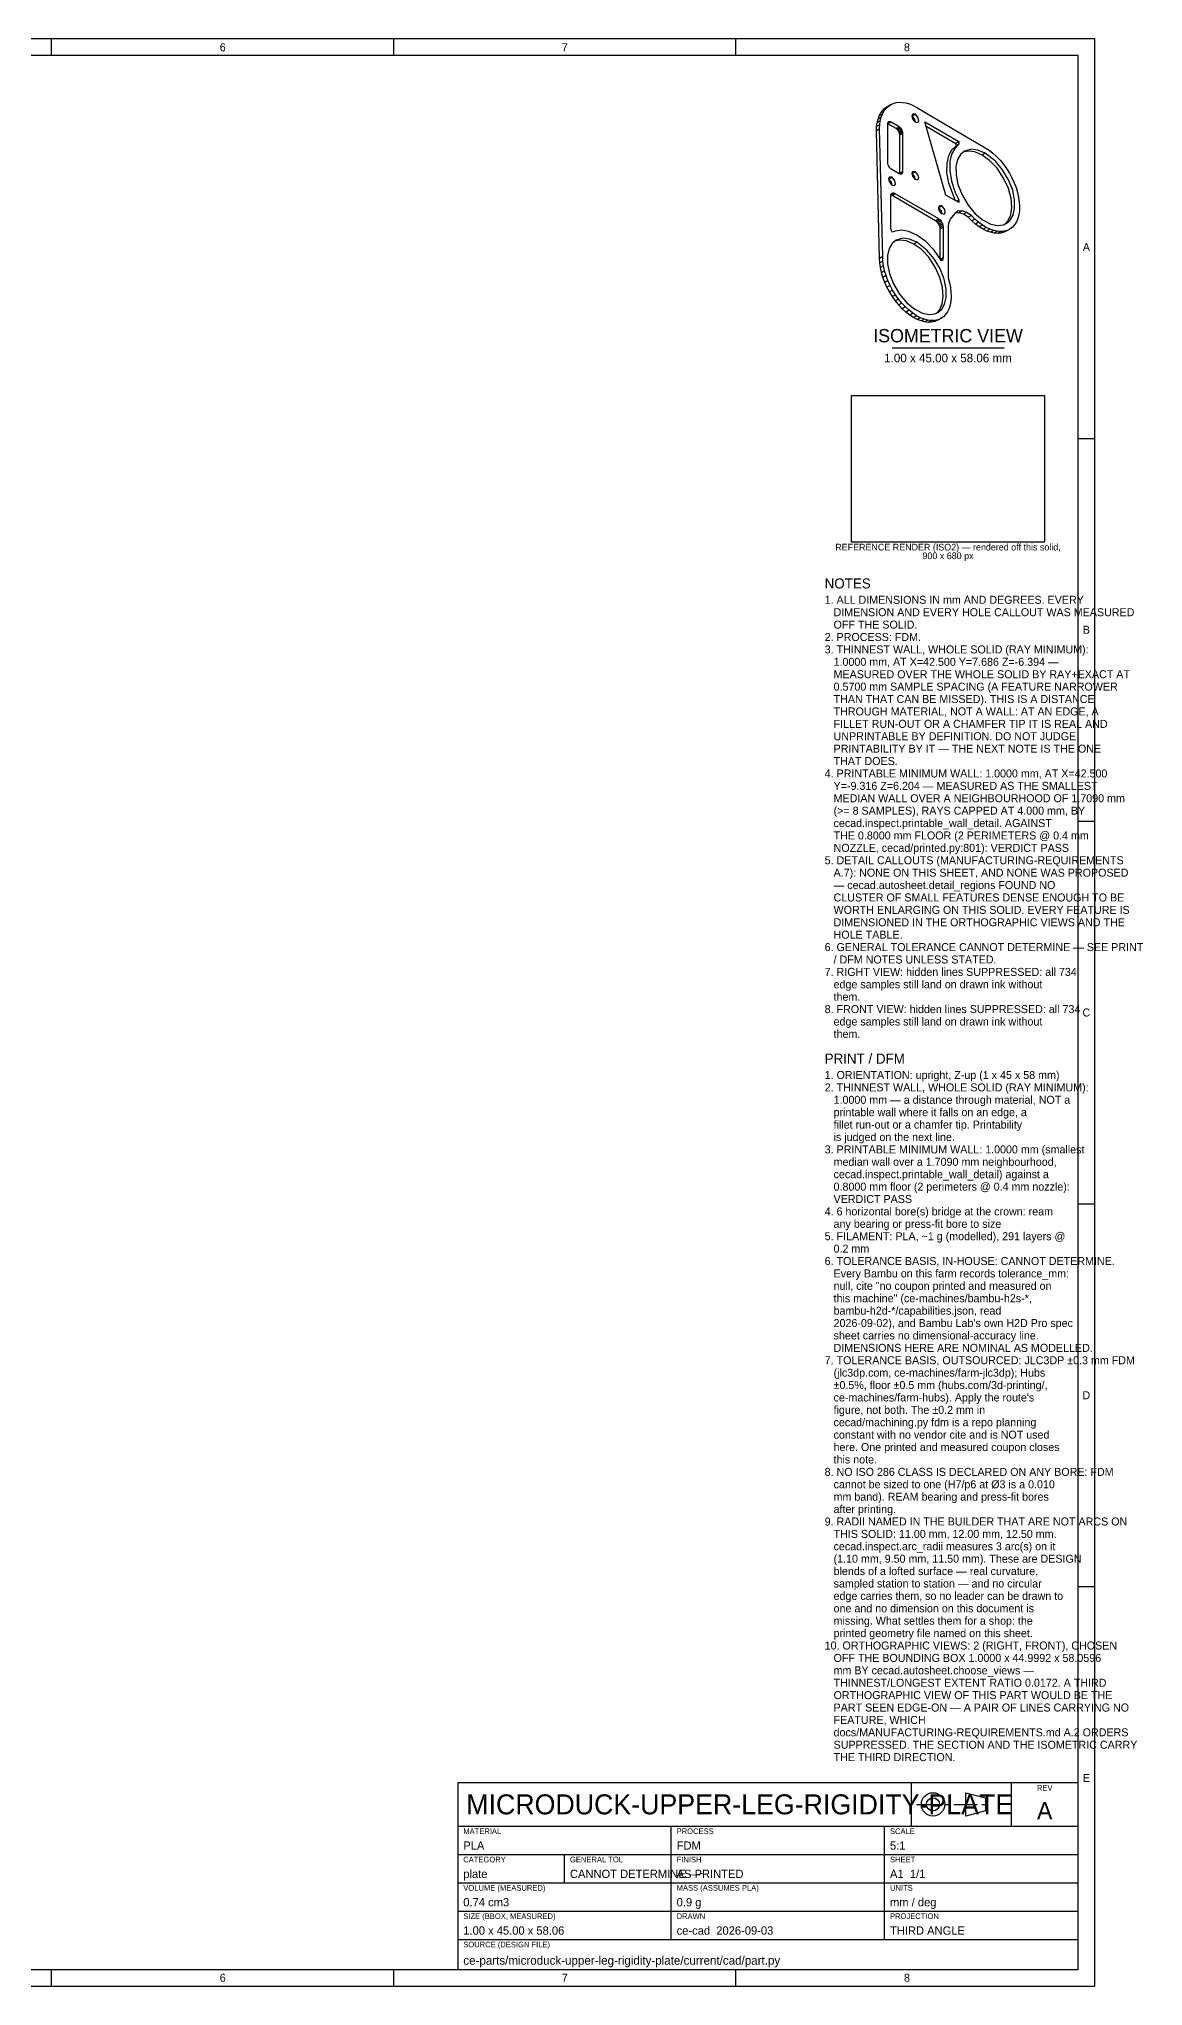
# Model space of a CAD drawing. Header units: millimetres. Extents: x 5 to 851, y 5 to 589.
# Drawn here: x 519 to 851, y 5 to 589 of the extents above; entities that cross this region are included whole.
import ezdxf
from ezdxf.enums import TextEntityAlignment as Align

# ---------------------------------------------------------------- set-up
doc = ezdxf.new("R2010")
doc.units = ezdxf.units.MM
doc.linetypes.add('CENTER', pattern=[11.2, 7, -1.4, 1.4, -1.4])
for name, color, linetype in [('CENTER', 4, 'CENTER'), ('FRAME', 7, 'CONTINUOUS'), ('TEXT', 3, 'CONTINUOUS'), ('TITLE', 7, 'CONTINUOUS'), ('VISIBLE', 7, 'CONTINUOUS')]:
    doc.layers.add(name, color=color, linetype=linetype)

msp = doc.modelspace()

# ---------------------------------------------------------------- linework, layer by layer
at = {"layer": 'CENTER'}
msp.add_line((782.5, 59.5), (804.75, 59.5), dxfattribs=at)
at = {"layer": 'FRAME'}
for p, q in [((831, 584), (10, 584)), ((831, 10), (831, 584)), ((831, 66), (645, 66)), ((645, 66), (645, 10)), ((831, 10), (831, 66)), ((10, 10), (831, 10)), ((645, 10), (831, 10))]:
    msp.add_line(p, q, dxfattribs=at)
at = {"layer": 'TEXT'}
msp.add_line((775.2, 496.4), (808.8, 496.4), dxfattribs=at)
at = {"layer": 'TITLE'}
for p, q in [((836, 589), (5, 589)), ((523.125, 584), (523.125, 589)), ((625.75, 584), (625.75, 589)), ((728.375, 584), (728.375, 589)), ((836, 5), (836, 589)), ((821, 482), (763, 482)), ((763, 482), (763, 438.177778)), ((821, 438.177778), (821, 482)), ((831, 469.2), (836, 469.2)), ((763, 438.177778), (821, 438.177778)), ((831, 354.4), (836, 354.4)), ((831, 239.6), (836, 239.6)), ((831, 124.8), (836, 124.8)), ((781, 53), (781, 66)), ((811, 53), (811, 66)), ((797.3, 56), (797.3, 63)), ((797.3, 63), (803.25, 61.46)), ((803.25, 61.46), (803.25, 57.54)), ((645, 53), (831, 53)), ((709, 19), (709, 53)), ((773, 19), (773, 53)), ((803.25, 57.54), (797.3, 56)), ((645, 44.5), (831, 44.5)), ((677, 36), (677, 44.5)), ((645, 36), (831, 36)), ((645, 27.5), (831, 27.5)), ((645, 19), (831, 19)), ((523.125, 5), (523.125, 10)), ((625.75, 5), (625.75, 10)), ((728.375, 5), (728.375, 10)), ((5, 5), (836, 5))]:
    msp.add_line(p, q, dxfattribs=at)
for radius in [3.5, 1.96]:
    msp.add_circle((787.5, 59.5), radius, dxfattribs=at)
at = {"layer": 'VISIBLE'}
for p, q in [((771.394803, 565.932257), (771.864541, 566.807877)), ((771.864541, 566.807877), (772.429366, 567.569911)), ((772.797488, 567.346514), (771.864541, 566.807877)), ((772.32775, 566.470895), (772.797488, 567.346514)), ((772.429366, 567.569911), (773.083837, 568.21102)), ((773.362313, 568.108548), (772.429366, 567.569911)), ((772.797488, 567.346514), (773.362313, 568.108548)), ((774.016784, 568.749658), (773.083837, 568.21102)), ((773.083837, 568.21102), (773.821653, 568.725031)), ((773.362313, 568.108548), (774.016784, 568.749658)), ((774.7546, 569.263668), (773.821653, 568.725031)), ((774.016784, 568.749658), (774.7546, 569.263668)), ((774.7546, 569.263668), (775.568654, 569.64563)), ((775.568654, 569.64563), (776.451107, 569.891864)), ((776.451107, 569.891864), (777.39346, 570)), ((777.39346, 570), (778.386638, 569.968995)), ((778.386638, 569.968995), (779.421076, 569.799149)), ((779.421076, 569.799149), (780.486811, 569.492097)), ((780.486811, 569.492097), (781.573581, 569.050796)), ((781.573581, 569.050796), (782.670919, 568.479496)), ((782.670919, 568.479496), (803.195755, 556.328486)), ((770.542606, 561.477212), (770.596515, 562.713184)), ((771.475553, 562.015849), (770.542606, 561.477212)), ((771.475553, 523.16933), (770.542606, 561.477212)), ((770.596515, 562.713184), (770.757722, 563.875005)), ((771.529462, 563.251821), (770.596515, 562.713184)), ((770.757722, 563.875005), (771.024675, 564.951485)), ((771.690669, 564.413642), (770.757722, 563.875005)), ((771.024675, 564.951485), (771.394803, 565.932257)), ((771.957622, 565.490122), (771.024675, 564.951485)), ((772.32775, 566.470895), (771.394803, 565.932257)), ((771.475553, 562.015849), (771.529462, 563.251821)), ((772.408501, 523.707967), (771.475553, 562.015849)), ((771.529462, 563.251821), (771.690669, 564.413642)), ((771.690669, 564.413642), (771.957622, 565.490122)), ((771.957622, 565.490122), (772.32775, 566.470895)), ((773.846068, 563.696547), (773.807921, 563.383988)), ((773.807921, 563.383988), (773.807921, 551.964878)), ((773.994511, 563.491715), (773.829628, 563.561845)), ((774.6377, 564.153595), (773.846068, 563.696547)), ((773.957911, 563.943756), (773.846068, 563.696547)), ((774.367689, 564.180342), (773.957911, 563.943756)), ((774.135826, 564.10877), (773.957911, 563.943756)), ((774.927458, 564.030353), (773.994511, 563.491715)), ((776.420173, 562.091258), (773.994511, 563.491715)), ((774.367689, 564.180342), (774.135826, 564.10877)), ((774.6377, 564.153595), (774.367689, 564.180342)), ((774.927458, 564.030353), (774.6377, 564.153595)), ((777.35312, 562.629896), (774.927458, 564.030353)), ((777.35312, 562.629896), (776.420173, 562.091258)), ((776.70993, 561.879918), (776.420173, 562.091258)), ((777.642878, 562.418556), (776.70993, 561.879918)), ((776.979941, 561.594883), (776.70993, 561.879918)), ((777.912888, 562.13352), (776.979941, 561.594883)), ((777.211805, 561.255578), (776.979941, 561.594883)), ((778.144752, 561.794215), (777.211805, 561.255578)), ((777.38972, 560.885125), (777.211805, 561.255578)), ((777.642878, 562.418556), (777.35312, 562.629896)), ((778.322667, 561.423763), (777.38972, 560.885125)), ((777.501562, 560.508772), (777.38972, 560.885125)), ((778.434509, 561.047409), (777.501562, 560.508772)), ((778.472657, 560.690802), (777.53971, 560.152164)), ((777.912888, 562.13352), (777.642878, 562.418556)), ((778.144752, 561.794215), (777.912888, 562.13352)), ((778.322667, 561.423763), (778.144752, 561.794215)), ((778.434509, 561.047409), (778.322667, 561.423763)), ((778.472657, 560.690802), (778.434509, 561.047409)), ((778.472657, 549.271692), (778.472657, 560.690802)), ((781.271498, 565.858487), (781.182104, 565.905595)), ((781.478783, 566.469007), (781.190596, 565.981067)), ((781.190596, 565.981067), (781.336581, 565.080745)), ((782.204445, 566.397125), (781.271498, 565.858487)), ((782.091579, 564.912415), (781.271498, 565.858487)), ((781.336581, 565.080745), (782.014948, 564.156904)), ((782.204445, 566.397125), (781.478783, 566.469007)), ((782.014948, 564.156904), (782.930108, 563.955238)), ((782.293839, 563.980014), (782.091579, 564.912415)), ((783.072309, 565.343501), (782.204445, 566.397125)), ((782.930108, 563.955238), (783.218295, 564.443178)), ((783.218295, 564.443178), (783.072309, 565.343501)), ((785.031275, 564.121921), (795.265705, 558.21307)), ((791.375315, 542.145521), (785.031275, 564.121921)), ((785.404454, 562.829191), (794.332758, 557.674433)), ((777.53971, 560.152164), (777.501562, 560.508772)), ((777.53971, 548.733054), (777.53971, 560.152164)), ((793.082765, 555.648116), (792.162051, 553.944359)), ((794.332758, 556.8589), (793.082765, 555.648116)), ((794.015713, 556.186753), (793.094998, 554.482997)), ((795.265705, 557.397537), (794.015713, 556.186753)), ((795.265705, 558.21307), (794.332758, 557.674433)), ((794.332758, 557.674433), (794.332758, 556.8589)), ((795.265705, 557.397537), (794.332758, 556.8589)), ((795.265705, 558.21307), (795.265705, 557.397537)), ((796.928669, 555.329499), (795.73915, 554.311601)), ((798.071884, 555.373259), (796.47958, 555.030069)), ((799.004831, 555.911897), (796.928669, 555.329499)), ((800.028266, 555.129568), (798.071884, 555.373259)), ((800.961213, 555.668206), (799.004831, 555.911897)), ((802.262808, 554.170059), (800.028266, 555.129568)), ((803.195755, 554.708696), (800.961213, 555.668206)), ((803.195755, 556.328486), (804.335802, 555.593055)), ((804.335802, 555.593055), (805.461736, 554.723864)), ((773.807921, 551.964878), (773.846068, 551.608271)), ((773.846068, 551.608271), (773.957911, 551.231917)), ((773.957911, 551.231917), (774.135826, 550.861464)), ((774.135826, 550.861464), (774.367689, 550.522159)), ((774.367689, 550.522159), (774.6377, 550.237124)), ((774.6377, 550.237124), (774.927458, 550.025784)), ((774.927458, 550.025784), (777.35312, 548.625327)), ((778.472657, 549.271692), (777.53971, 548.733054)), ((778.434509, 548.959133), (778.472657, 549.271692)), ((781.478783, 549.232615), (781.190596, 548.744675)), ((782.204445, 549.160732), (781.271498, 548.622095)), ((782.204445, 549.160732), (781.478783, 549.232615)), ((783.072309, 548.107108), (782.204445, 549.160732)), ((791.629124, 551.722081), (791.57762, 548.987976)), ((791.57762, 548.987976), (792.102355, 545.823094)), ((792.162051, 553.944359), (791.629124, 551.722081)), ((792.562071, 552.260718), (792.510568, 549.526613)), ((792.510568, 549.526613), (793.035302, 546.361732)), ((793.094998, 554.482997), (792.562071, 552.260718)), ((794.876398, 552.806892), (794.397493, 550.788936)), ((794.397493, 550.788936), (794.402945, 548.265702)), ((795.73915, 554.311601), (794.876398, 552.806892)), ((803.195755, 554.708696), (802.262808, 554.170059)), ((804.449685, 552.591037), (802.262808, 554.170059)), ((806.196628, 552.371674), (803.195755, 554.708696)), ((806.73025, 550.195578), (804.449685, 552.591037)), ((805.461736, 554.723864), (806.559619, 553.727795)), ((808.390705, 549.767064), (806.196628, 552.371674)), ((806.559619, 553.727795), (807.615861, 552.617179)), ((808.684116, 547.282639), (806.73025, 550.195578)), ((807.615861, 552.617179), (808.617385, 551.405765)), ((810.180292, 546.742219), (808.390705, 549.767064)), ((808.617385, 551.405765), (809.551793, 550.108548)), ((809.551793, 550.108548), (810.407519, 548.741587)), ((774.274395, 546.977097), (774.185001, 547.024204)), ((774.481679, 547.587616), (774.193492, 547.099677)), ((774.193492, 547.099677), (774.339478, 546.199354)), ((775.207342, 547.515734), (774.274395, 546.977097)), ((775.094476, 546.031024), (774.274395, 546.977097)), ((774.339478, 546.199354), (775.017845, 545.275513)), ((775.207342, 547.515734), (774.481679, 547.587616)), ((775.017845, 545.275513), (775.933004, 545.073848)), ((775.296736, 545.098623), (775.094476, 546.031024)), ((776.075206, 546.46211), (775.207342, 547.515734)), ((775.933004, 545.073848), (776.221191, 545.561788)), ((776.221191, 545.561788), (776.075206, 546.46211)), ((777.35312, 548.625327), (777.642878, 548.502084)), ((777.518002, 548.555197), (777.53971, 548.733054)), ((778.434509, 548.959133), (777.642878, 548.502084)), ((777.642878, 548.502084), (777.912888, 548.475337)), ((778.322667, 548.711923), (777.912888, 548.475337)), ((777.912888, 548.475337), (778.144752, 548.54691)), ((778.144752, 548.54691), (778.322667, 548.711923)), ((778.322667, 548.711923), (778.434509, 548.959133)), ((781.271498, 548.622095), (781.182104, 548.669202)), ((781.190596, 548.744675), (781.336581, 547.844352)), ((782.091579, 547.676023), (781.271498, 548.622095)), ((781.336581, 547.844352), (782.014948, 546.920512)), ((782.014948, 546.920512), (782.930108, 546.718846)), ((782.293839, 546.743621), (782.091579, 547.676023)), ((782.930108, 546.718846), (783.218295, 547.206786)), ((783.218295, 547.206786), (783.072309, 548.107108)), ((792.102355, 545.823094), (794.127157, 540.556744)), ((793.035302, 546.361732), (794.189396, 542.941941)), ((794.402945, 548.265702), (794.992901, 545.334786)), ((794.992901, 545.334786), (796.211218, 542.206957)), ((810.113205, 544.153819), (808.684116, 547.282639)), ((810.920908, 541.125047), (810.113205, 544.153819)), ((811.398609, 543.61439), (810.180292, 546.742219)), ((810.407519, 548.741587), (811.173969, 547.321804)), ((811.173969, 547.321804), (811.841655, 545.866775)), ((811.988565, 540.683474), (811.398609, 543.61439)), ((811.841655, 545.866775), (812.402313, 544.394512)), ((812.402313, 544.394512), (812.849, 542.92324)), ((774.788552, 542.143014), (774.740868, 541.752315)), ((774.740868, 541.752315), (774.740868, 532.595482)), ((774.928355, 542.452026), (774.788552, 542.143014)), ((774.845145, 542.175687), (774.805128, 542.179651)), ((775.778092, 542.714325), (774.845145, 542.175687)), ((775.207342, 542.021634), (774.845145, 542.175687)), ((775.440579, 542.747758), (774.928355, 542.452026)), ((775.150749, 542.658293), (774.928355, 542.452026)), ((775.440579, 542.747758), (775.150749, 542.658293)), ((776.140289, 542.560271), (775.207342, 542.021634)), ((788.268601, 534.480712), (775.207342, 542.021634)), ((775.778092, 542.714325), (775.440579, 542.747758)), ((776.140289, 542.560271), (775.778092, 542.714325)), ((789.201548, 535.01935), (776.140289, 542.560271)), ((789.201548, 538.358901), (789.112155, 538.406008)), ((789.408833, 538.96942), (789.120646, 538.48148)), ((789.120646, 538.48148), (789.266632, 537.581158)), ((790.134496, 538.897538), (789.201548, 538.358901)), ((790.02163, 537.412828), (789.201548, 538.358901)), ((789.266632, 537.581158), (789.944999, 536.657317)), ((790.134496, 538.897538), (789.408833, 538.96942)), ((790.223889, 536.480427), (790.02163, 537.412828)), ((791.002359, 537.843914), (790.134496, 538.897538)), ((791.148345, 536.943591), (791.002359, 537.843914)), ((795.265705, 539.899403), (791.375315, 542.145521)), ((794.985821, 537.303172), (794.034215, 536.66758)), ((794.189396, 542.941941), (795.265705, 540.708472)), ((795.265705, 540.708472), (794.56503, 540.303938)), ((796.207981, 537.405513), (794.985821, 537.303172)), ((795.265705, 540.708472), (795.265705, 539.899403)), ((796.207981, 537.405513), (795.275034, 536.866875)), ((797.579414, 536.979989), (796.207981, 537.405513)), ((796.211218, 542.206957), (798.000806, 539.182113)), ((798.000806, 539.182113), (800.194882, 536.577502)), ((810.796559, 536.245457), (811.119728, 538.443459)), ((811.119728, 538.443459), (810.920908, 541.125047)), ((811.515112, 536.142284), (811.994017, 538.16024)), ((811.994017, 538.16024), (811.988565, 540.683474)), ((812.849, 542.92324), (813.176188, 541.471173)), ((813.176188, 541.471173), (813.379826, 540.056285)), ((813.407931, 537.407433), (813.232049, 536.206259)), ((813.379826, 540.056285), (813.457394, 538.696093)), ((813.457394, 538.696093), (813.407931, 537.407433)), ((774.740868, 532.595482), (774.788552, 532.149723)), ((774.788552, 532.149723), (774.928355, 531.67928)), ((774.928355, 531.67928), (775.150749, 531.216215)), ((778.012839, 531.632433), (776.146063, 531.384404)), ((780.207736, 531.262818), (778.012839, 531.632433)), ((789.201548, 535.01935), (788.268601, 534.480712)), ((788.630798, 534.216537), (788.268601, 534.480712)), ((789.563745, 534.755174), (788.630798, 534.216537)), ((788.968312, 533.860243), (788.630798, 534.216537)), ((789.901259, 534.39888), (788.968312, 533.860243)), ((789.258141, 533.436112), (788.968312, 533.860243)), ((789.563745, 534.755174), (789.201548, 535.01935)), ((790.191088, 533.974749), (789.258141, 533.436112)), ((789.480535, 532.973046), (789.258141, 533.436112)), ((790.413482, 533.511683), (789.480535, 532.973046)), ((789.620338, 532.502604), (789.480535, 532.973046)), ((789.901259, 534.39888), (789.563745, 534.755174)), ((790.553285, 533.041241), (789.620338, 532.502604)), ((789.668022, 532.056845), (789.620338, 532.502604)), ((790.600969, 532.595482), (789.668022, 532.056845)), ((789.668022, 523.134639), (789.668022, 532.056845)), ((790.191088, 533.974749), (789.901259, 534.39888)), ((789.944999, 536.657317), (790.860158, 536.455651)), ((790.413482, 533.511683), (790.191088, 533.974749)), ((790.553285, 533.041241), (790.413482, 533.511683)), ((790.600969, 532.595482), (790.553285, 533.041241)), ((790.600969, 523.438648), (790.600969, 532.595482)), ((790.860158, 536.455651), (791.148345, 536.943591)), ((792.131002, 533.694302), (792.00039, 532.8648)), ((792.00039, 532.8648), (792.00188, 517.32866)), ((792.690771, 534.933168), (792.131002, 533.694302)), ((794.034215, 536.66758), (792.690771, 534.933168)), ((795.275034, 536.866875), (794.197508, 536.776646)), ((796.646466, 536.441352), (795.275034, 536.866875)), ((797.579414, 536.979989), (796.646466, 536.441352)), ((798.07235, 535.53821), (796.646466, 536.441352)), ((799.005297, 536.076847), (797.579414, 536.979989)), ((799.005297, 536.076847), (798.07235, 535.53821)), ((799.138961, 534.451823), (798.07235, 535.53821)), ((800.071908, 534.990461), (799.005297, 536.076847)), ((800.071908, 534.990461), (799.138961, 534.451823)), ((800.244243, 533.482843), (799.138961, 534.451823)), ((801.17719, 534.02148), (800.071908, 534.990461)), ((800.194882, 536.577502), (802.555553, 534.636835)), ((801.17719, 534.02148), (800.244243, 533.482843)), ((801.374513, 532.643264), (800.244243, 533.482843)), ((802.30746, 533.181901), (801.17719, 534.02148)), ((802.30746, 533.181901), (801.374513, 532.643264)), ((802.515779, 531.943479), (801.374513, 532.643264)), ((803.448727, 532.482116), (802.30746, 533.181901)), ((803.448727, 532.482116), (802.515779, 531.943479)), ((803.653914, 531.392151), (802.515779, 531.943479)), ((802.555553, 534.636835), (804.843894, 533.467432)), ((804.586861, 531.930788), (803.448727, 532.482116)), ((804.586861, 531.930788), (803.653914, 531.392151)), ((805.707775, 531.534742), (804.586861, 531.930788)), ((805.707775, 531.534742), (804.774828, 530.996105)), ((804.843894, 533.467432), (806.885481, 533.039225)), ((806.797593, 531.298881), (805.707775, 531.534742)), ((806.885481, 533.039225), (808.599481, 533.242823)), ((808.599481, 533.242823), (809.462841, 533.619677)), ((809.748473, 531.571498), (808.815526, 531.032861)), ((809.652357, 531.446715), (808.815526, 531.032861)), ((809.748473, 531.571498), (808.830525, 531.317373)), ((808.978983, 533.380469), (810.057814, 534.565101)), ((809.462841, 533.619677), (810.65236, 534.637575)), ((810.585305, 531.985352), (809.652357, 531.446715)), ((810.585305, 531.985352), (809.748473, 531.571498)), ((810.057814, 534.565101), (810.796559, 536.245457)), ((811.330659, 532.553813), (810.585305, 531.985352)), ((810.65236, 534.637575), (811.515112, 536.142284)), ((811.97531, 533.269844), (811.330659, 532.553813)), ((812.511278, 534.12458), (811.97531, 533.269844)), ((812.931926, 535.107441), (812.511278, 534.12458)), ((813.232049, 536.206259), (812.931926, 535.107441)), ((774.351561, 526.115261), (773.872656, 524.097305)), ((775.214314, 527.61997), (774.351561, 526.115261)), ((775.150749, 531.216215), (775.278353, 531.029482)), ((776.403833, 528.637868), (775.214314, 527.61997)), ((776.146063, 531.384404), (775.278353, 531.029482)), ((777.547048, 528.681628), (775.954744, 528.338438)), ((778.479995, 529.220266), (776.403833, 528.637868)), ((779.50343, 528.437937), (777.547048, 528.681628)), ((780.436377, 528.976575), (778.479995, 529.220266)), ((781.737972, 527.478428), (779.50343, 528.437937)), ((782.670919, 530.171614), (780.207736, 531.262818)), ((782.670919, 528.017065), (780.436377, 528.976575)), ((782.670919, 528.017065), (781.737972, 527.478428)), ((783.924849, 525.899406), (781.737972, 527.478428)), ((785.333815, 528.246539), (782.670919, 530.171614)), ((785.671792, 525.680043), (782.670919, 528.017065)), ((786.205414, 523.503947), (783.924849, 525.899406)), ((787.85054, 525.641811), (785.333815, 528.246539)), ((787.865868, 523.075432), (785.671792, 525.680043)), ((790.063485, 522.493282), (787.85054, 525.641811)), ((804.774828, 530.996105), (803.653914, 531.392151)), ((805.864646, 530.760244), (804.774828, 530.996105)), ((806.797593, 531.298881), (805.864646, 530.760244)), ((806.909875, 530.687487), (805.864646, 530.760244)), ((807.842822, 531.226125), (806.797593, 531.298881)), ((807.842822, 531.226125), (806.909875, 530.687487)), ((807.897578, 530.778736), (806.909875, 530.687487)), ((808.830525, 531.317373), (807.842822, 531.226125)), ((808.830525, 531.317373), (807.897578, 530.778736)), ((808.815526, 531.032861), (807.897578, 530.778736)), ((772.408501, 523.707967), (771.475553, 523.16933)), ((771.539385, 521.812852), (771.475553, 523.16933)), ((772.472332, 522.351489), (771.539385, 521.812852)), ((771.730085, 520.399543), (771.539385, 521.812852)), ((772.663032, 520.93818), (771.730085, 520.399543)), ((772.045282, 518.946983), (771.730085, 520.399543)), ((772.472332, 522.351489), (772.408501, 523.707967)), ((772.663032, 520.93818), (772.472332, 522.351489)), ((772.97823, 519.48562), (772.663032, 520.93818)), ((773.872656, 524.097305), (773.878109, 521.574071)), ((773.878109, 521.574071), (774.468065, 518.643155)), ((788.15928, 520.591008), (786.205414, 523.503947)), ((789.655456, 520.050588), (787.865868, 523.075432)), ((789.588369, 517.462188), (788.15928, 520.591008)), ((790.873773, 516.922759), (789.655456, 520.050588)), ((790.600969, 523.438648), (789.776563, 522.962677)), ((790.553285, 523.04795), (789.941869, 522.694949)), ((790.413482, 522.738938), (790.044112, 522.525682)), ((790.063485, 522.493282), (790.191088, 522.532671)), ((790.191088, 522.532671), (790.413482, 522.738938)), ((790.413482, 522.738938), (790.553285, 523.04795)), ((790.553285, 523.04795), (790.600969, 523.438648)), ((772.97823, 519.48562), (772.045282, 518.946983)), ((772.481055, 517.473242), (772.045282, 518.946983)), ((773.414002, 518.011879), (772.481055, 517.473242)), ((773.031983, 515.996653), (772.481055, 517.473242)), ((773.414002, 518.011879), (772.97823, 519.48562)), ((773.96493, 516.53529), (773.031983, 515.996653)), ((773.691211, 514.535585), (773.031983, 515.996653)), ((773.96493, 516.53529), (773.414002, 518.011879)), ((774.624158, 515.074223), (773.691211, 514.535585)), ((774.45054, 513.108214), (773.691211, 514.535585)), ((774.624158, 515.074223), (773.96493, 516.53529)), ((774.468065, 518.643155), (775.686382, 515.515326)), ((775.383488, 513.646851), (774.624158, 515.074223)), ((775.686382, 515.515326), (777.475969, 512.490482)), ((790.396072, 514.433416), (789.588369, 517.462188)), ((790.594891, 511.751828), (790.396072, 514.433416)), ((791.463728, 513.991843), (790.873773, 516.922759)), ((791.469181, 511.468609), (791.463728, 513.991843)), ((792.00188, 517.32866), (792.419579, 515.856968)), ((792.419579, 515.856968), (792.716007, 514.409235)), ((792.716007, 514.409235), (792.887475, 513.003471)), ((775.383488, 513.646851), (774.45054, 513.108214)), ((775.300524, 511.732295), (774.45054, 513.108214)), ((776.233471, 512.270932), (775.300524, 511.732295)), ((776.230589, 510.424944), (775.300524, 511.732295)), ((776.233471, 512.270932), (775.383488, 513.646851)), ((777.163536, 510.963582), (776.230589, 510.424944)), ((777.229165, 509.202426), (776.230589, 510.424944)), ((777.163536, 510.963582), (776.233471, 512.270932)), ((778.162112, 509.741064), (777.163536, 510.963582)), ((778.162112, 509.741064), (777.229165, 509.202426)), ((778.283829, 508.079948), (777.229165, 509.202426)), ((777.475969, 512.490482), (779.670046, 509.885871)), ((779.216776, 508.618585), (778.162112, 509.741064)), ((779.216776, 508.618585), (778.283829, 508.079948)), ((780.31441, 507.610111), (779.216776, 508.618585)), ((779.670046, 509.885871), (782.030717, 507.945204)), ((789.532978, 507.87347), (790.271722, 509.553826)), ((790.127524, 507.945944), (790.990276, 509.450653)), ((790.271722, 509.553826), (790.594891, 511.751828)), ((790.990276, 509.450653), (791.469181, 511.468609)), ((792.30483, 508.137519), (791.85111, 507.186066)), ((792.638705, 509.208959), (792.30483, 508.137519)), ((792.848582, 510.387059), (792.638705, 509.208959)), ((792.931851, 511.657163), (792.848582, 510.387059)), ((792.887475, 513.003471), (792.931851, 511.657163)), ((779.381463, 507.071473), (778.283829, 508.079948)), ((780.31441, 507.610111), (779.381463, 507.071473)), ((780.508411, 506.189547), (779.381463, 507.071473)), ((781.441358, 506.728185), (780.31441, 507.610111)), ((781.441358, 506.728185), (780.508411, 506.189547)), ((781.650655, 505.445141), (780.508411, 506.189547)), ((782.583602, 505.983778), (781.441358, 506.728185)), ((782.583602, 505.983778), (781.650655, 505.445141)), ((782.793985, 504.847515), (781.650655, 505.445141)), ((782.030717, 507.945204), (784.319058, 506.775801)), ((783.726932, 505.386152), (782.583602, 505.983778)), ((783.726932, 505.386152), (782.793985, 504.847515)), ((783.924179, 504.404103), (782.793985, 504.847515)), ((784.857126, 504.94274), (783.726932, 505.386152)), ((784.857126, 504.94274), (783.924179, 504.404103)), ((785.027176, 504.120422), (783.924179, 504.404103)), ((784.319058, 506.775801), (786.360645, 506.347594)), ((785.960123, 504.659059), (784.857126, 504.94274)), ((785.960123, 504.659059), (785.027176, 504.120422)), ((786.089256, 504), (785.027176, 504.120422)), ((787.022203, 504.538637), (785.960123, 504.659059)), ((787.022203, 504.538637), (786.089256, 504)), ((787.097207, 504.044335), (786.089256, 504)), ((786.360645, 506.347594), (788.074645, 506.551192)), ((788.030154, 504.582973), (787.022203, 504.538637)), ((788.030154, 504.582973), (787.097207, 504.044335)), ((788.038489, 504.252877), (787.097207, 504.044335)), ((788.971436, 504.791514), (788.030154, 504.582973)), ((788.971436, 504.791514), (788.038489, 504.252877)), ((788.901394, 504.62303), (788.038489, 504.252877)), ((788.074645, 506.551192), (788.938004, 506.928046)), ((788.454146, 506.688838), (789.532978, 507.87347)), ((789.834341, 505.161667), (788.901394, 504.62303)), ((788.938004, 506.928046), (790.127524, 507.945944)), ((789.834341, 505.161667), (788.971436, 504.791514)), ((790.608135, 505.688827), (789.834341, 505.161667)), ((791.28319, 506.366437), (790.608135, 505.688827)), ((791.85111, 507.186066), (791.28319, 506.366437)), ((821, 482), (763, 482)), ((763, 482), (763, 438.177778)), ((821, 438.177778), (821, 482)), ((763, 438.177778), (821, 438.177778))]:
    msp.add_line(p, q, dxfattribs=at)

# ---------------------------------------------------------------- texts
at = {"layer": 'TEXT'}
for s, height, p in [('ISOMETRIC VIEW', 4, (792, 498)), ('1.00 x 45.00 x 58.06 mm', 2.6, (792, 492)), ('REFERENCE RENDER (ISO2) — rendered off this solid,', 2, (792, 435.577778)), ('900 x 680 px', 2, (792, 432.977778)), ('A', 5.2, (821, 55))]:
    msp.add_text(s, height=height, dxfattribs=at).set_placement(p, align=Align.CENTER)
for s, height, p in [('NOTES', 3, (755, 424.177778)), ('1. ALL DIMENSIONS IN mm AND DEGREES. EVERY', 2.4, (755, 419.577778)), ('   DIMENSION AND EVERY HOLE CALLOUT WAS MEASURED', 2.4, (755, 415.857778)), ('2. PROCESS: FDM.', 2.4, (755, 408.417778)), ('   OFF THE SOLID.', 2.4, (755, 412.137778)), ('3. THINNEST WALL, WHOLE SOLID (RAY MINIMUM):', 2.4, (755, 404.697778)), ('   1.0000 mm, AT X=42.500 Y=7.686 Z=-6.394 —', 2.4, (755, 400.977778)), ('   MEASURED OVER THE WHOLE SOLID BY RAY+EXACT AT', 2.4, (755, 397.257778)), ('   THAN THAT CAN BE MISSED). THIS IS A DISTANCE', 2.4, (755, 389.817778)), ('   0.5700 mm SAMPLE SPACING (A FEATURE NARROWER', 2.4, (755, 393.537778)), ('   THROUGH MATERIAL, NOT A WALL: AT AN EDGE, A', 2.4, (755, 386.097778)), ('   UNPRINTABLE BY DEFINITION. DO NOT JUDGE', 2.4, (755, 378.657778)), ('   FILLET RUN-OUT OR A CHAMFER TIP IT IS REAL AND', 2.4, (755, 382.377778)), ('   PRINTABILITY BY IT — THE NEXT NOTE IS THE ONE', 2.4, (755, 374.937778)), ('4. PRINTABLE MINIMUM WALL: 1.0000 mm, AT X=42.500', 2.4, (755, 367.497778)), ('   THAT DOES.', 2.4, (755, 371.217778)), ('   Y=-9.316 Z=6.204 — MEASURED AS THE SMALLEST', 2.4, (755, 363.777778)), ('   MEDIAN WALL OVER A NEIGHBOURHOOD OF 1.7090 mm', 2.4, (755, 360.057778)), ('   (>= 8 SAMPLES), RAYS CAPPED AT 4.000 mm, BY', 2.4, (755, 356.337778)), ('   THE 0.8000 mm FLOOR (2 PERIMETERS @ 0.4 mm', 2.4, (755, 348.897778)), ('   cecad.inspect.printable_wall_detail. AGAINST', 2.4, (755, 352.617778)), ('   NOZZLE, cecad/printed.py:801): VERDICT PASS', 2.4, (755, 345.177778)), ('5. DETAIL CALLOUTS (MANUFACTURING-REQUIREMENTS', 2.4, (755, 341.457778)), ('   A.7): NONE ON THIS SHEET, AND NONE WAS PROPOSED', 2.4, (755, 337.737778)), ('   — cecad.autosheet.detail_regions FOUND NO', 2.4, (755, 334.017778)), ('   WORTH ENLARGING ON THIS SOLID. EVERY FEATURE IS', 2.4, (755, 326.577778)), ('   CLUSTER OF SMALL FEATURES DENSE ENOUGH TO BE', 2.4, (755, 330.297778)), ('   DIMENSIONED IN THE ORTHOGRAPHIC VIEWS AND THE', 2.4, (755, 322.857778)), ('   HOLE TABLE.', 2.4, (755, 319.137778)), ('6. GENERAL TOLERANCE CANNOT DETERMINE — SEE PRINT', 2.4, (755, 315.417778)), ('7. RIGHT VIEW: hidden lines SUPPRESSED: all 734', 2.4, (755, 307.977778)), ('   / DFM NOTES UNLESS STATED.', 2.4, (755, 311.697778)), ('   edge samples still land on drawn ink without', 2.4, (755, 304.257778)), ('8. FRONT VIEW: hidden lines SUPPRESSED: all 734', 2.4, (755, 296.817778)), ('   them.', 2.4, (755, 300.537778)), ('   edge samples still land on drawn ink without', 2.4, (755, 293.097778)), ('   them.', 2.4, (755, 289.377778)), ('PRINT / DFM', 3, (755, 281.657778)), ('2. THINNEST WALL, WHOLE SOLID (RAY MINIMUM):', 2.4, (755, 273.337778)), ('1. ORIENTATION: upright, Z-up (1 x 45 x 58 mm)', 2.4, (755, 277.057778)), ('   1.0000 mm — a distance through material, NOT a', 2.4, (755, 269.617778)), ('   fillet run-out or a chamfer tip. Printability', 2.4, (755, 262.177778)), ('   printable wall where it falls on an edge, a', 2.4, (755, 265.897778)), ('3. PRINTABLE MINIMUM WALL: 1.0000 mm (smallest', 2.4, (755, 254.737778)), ('   is judged on the next line.', 2.4, (755, 258.457778)), ('   median wall over a 1.7090 mm neighbourhood,', 2.4, (755, 251.017778)), ('   0.8000 mm floor (2 perimeters @ 0.4 mm nozzle):', 2.4, (755, 243.577778)), ('   cecad.inspect.printable_wall_detail) against a', 2.4, (755, 247.297778)), ('   VERDICT PASS', 2.4, (755, 239.857778)), ('4. 6 horizontal bore(s) bridge at the crown: ream', 2.4, (755, 236.137778)), ('   any bearing or press-fit bore to size', 2.4, (755, 232.417778)), ('5. FILAMENT: PLA, ~1 g (modelled), 291 layers @', 2.4, (755, 228.697778)), ('6. TOLERANCE BASIS, IN-HOUSE: CANNOT DETERMINE.', 2.4, (755, 221.257778)), ('   0.2 mm', 2.4, (755, 224.977778)), ('   null, cite "no coupon printed and measured on', 2.4, (755, 213.817778)), ('   Every Bambu on this farm records tolerance_mm:', 2.4, (755, 217.537778)), ('   this machine" (ce-machines/bambu-h2s-*,', 2.4, (755, 210.097778)), ("   2026-09-02), and Bambu Lab's own H2D Pro spec", 2.4, (755, 202.657778)), ('   bambu-h2d-*/capabilities.json, read', 2.4, (755, 206.377778)), ('   sheet carries no dimensional-accuracy line.', 2.4, (755, 198.937778)), ('7. TOLERANCE BASIS, OUTSOURCED: JLC3DP ±0.3 mm FDM', 2.4, (755, 191.497778)), ('   DIMENSIONS HERE ARE NOMINAL AS MODELLED.', 2.4, (755, 195.217778)), ('   (jlc3dp.com, ce-machines/farm-jlc3dp); Hubs', 2.4, (755, 187.777778)), ('   ±0.5%, floor ±0.5 mm (hubs.com/3d-printing/,', 2.4, (755, 184.057778)), ("   ce-machines/farm-hubs). Apply the route's", 2.4, (755, 180.337778)), ('   figure, not both. The ±0.2 mm in', 2.4, (755, 176.617778)), ('   cecad/machining.py fdm is a repo planning', 2.4, (755, 172.897778)), ('   constant with no vendor cite and is NOT used', 2.4, (755, 169.177778)), ('   this note.', 2.4, (755, 161.737778)), ('   here. One printed and measured coupon closes', 2.4, (755, 165.457778)), ('8. NO ISO 286 CLASS IS DECLARED ON ANY BORE: FDM', 2.4, (755, 158.017778)), ('   cannot be sized to one (H7/p6 at Ø3 is a 0.010', 2.4, (755, 154.297778)), ('   mm band). REAM bearing and press-fit bores', 2.4, (755, 150.577778)), ('   after printing.', 2.4, (755, 146.857778)), ('9. RADII NAMED IN THE BUILDER THAT ARE NOT ARCS ON', 2.4, (755, 143.137778)), ('   THIS SOLID: 11.00 mm, 12.00 mm, 12.50 mm.', 2.4, (755, 139.417778)), ('   cecad.inspect.arc_radii measures 3 arc(s) on it', 2.4, (755, 135.697778)), ('   (1.10 mm, 9.50 mm, 11.50 mm). These are DESIGN', 2.4, (755, 131.977778)), ('   blends of a lofted surface — real curvature,', 2.4, (755, 128.257778)), ('   sampled station to station — and no circular', 2.4, (755, 124.537778)), ('   edge carries them, so no leader can be drawn to', 2.4, (755, 120.817778)), ('   one and no dimension on this document is', 2.4, (755, 117.097778)), ('   printed geometry file named on this sheet.', 2.4, (755, 109.657778)), ('   missing. What settles them for a shop: the', 2.4, (755, 113.377778)), ('10. ORTHOGRAPHIC VIEWS: 2 (RIGHT, FRONT), CHOSEN', 2.4, (755, 105.937778)), ('   OFF THE BOUNDING BOX 1.0000 x 44.9992 x 58.0596', 2.4, (755, 102.217778)), ('   mm BY cecad.autosheet.choose_views —', 2.4, (755, 98.497778)), ('   THINNEST/LONGEST EXTENT RATIO 0.0172. A THIRD', 2.4, (755, 94.777778)), ('   ORTHOGRAPHIC VIEW OF THIS PART WOULD BE THE', 2.4, (755, 91.057778)), ('   PART SEEN EDGE-ON — A PAIR OF LINES CARRYING NO', 2.4, (755, 87.337778)), ('   docs/MANUFACTURING-REQUIREMENTS.md A.2 ORDERS', 2.4, (755, 79.897778)), ('   FEATURE, WHICH', 2.4, (755, 83.617778)), ('   SUPPRESSED. THE SECTION AND THE ISOMETRIC CARRY', 2.4, (755, 76.177778)), ('   THE THIRD DIRECTION.', 2.4, (755, 72.457778)), ('PLA', 2.5, (646.6, 45.9)), ('FDM', 2.5, (710.6, 45.9)), ('5:1', 2.5, (774.6, 45.9)), ('plate', 2.5, (646.6, 37.4)), ('CANNOT DETERMINE —~', 2.5, (678.6, 37.4)), ('AS PRINTED', 2.5, (710.6, 37.4)), ('A1  1/1', 2.5, (774.6, 37.4)), ('0.74 cm3', 2.5, (646.6, 28.9)), ('0.9 g', 2.5, (710.6, 28.9)), ('mm / deg', 2.5, (774.6, 28.9)), ('1.00 x 45.00 x 58.06', 2.5, (646.6, 20.4)), ('ce-cad  2026-09-03', 2.5, (710.6, 20.4)), ('THIRD ANGLE', 2.5, (774.6, 20.4)), ('ce-parts/microduck-upper-leg-rigidity-plate/current/cad/part.py', 2.6, (646.6, 11.4))]:
    msp.add_text(s, height=height, dxfattribs=at).set_placement(p)
msp.add_text('MICRODUCK-UPPER-LEG-RIGIDITY-PLATE', height=6, dxfattribs=at).set_placement((647.5, 59.5), align=Align.MIDDLE_LEFT)
at = {"layer": 'TITLE'}
for s, p in [('6', (574.4375, 586.5)), ('7', (677.0625, 586.5)), ('8', (779.6875, 586.5)), ('A', (833.5, 526.6)), ('B', (833.5, 411.8)), ('C', (833.5, 297)), ('D', (833.5, 182.2)), ('E', (833.5, 67.4)), ('6', (574.4375, 7.5)), ('7', (677.0625, 7.5)), ('8', (779.6875, 7.5))]:
    msp.add_text(s, height=2.4, dxfattribs=at).set_placement(p, align=Align.MIDDLE_CENTER)
msp.add_text('REV', height=1.7, dxfattribs=at).set_placement((821, 63.6), align=Align.CENTER)
for s, p in [('MATERIAL', (646.6, 50.6)), ('PROCESS', (710.6, 50.6)), ('SCALE', (774.6, 50.6)), ('CATEGORY', (646.6, 42.1)), ('GENERAL TOL', (678.6, 42.1)), ('FINISH', (710.6, 42.1)), ('SHEET', (774.6, 42.1)), ('VOLUME (MEASURED)', (646.6, 33.6)), ('MASS (ASSUMES PLA)', (710.6, 33.6)), ('UNITS', (774.6, 33.6)), ('SIZE (BBOX, MEASURED)', (646.6, 25.1)), ('DRAWN', (710.6, 25.1)), ('PROJECTION', (774.6, 25.1)), ('SOURCE (DESIGN FILE)', (646.6, 16.6))]:
    msp.add_text(s, height=1.7, dxfattribs=at).set_placement(p)

doc.saveas('drawing.dxf')
